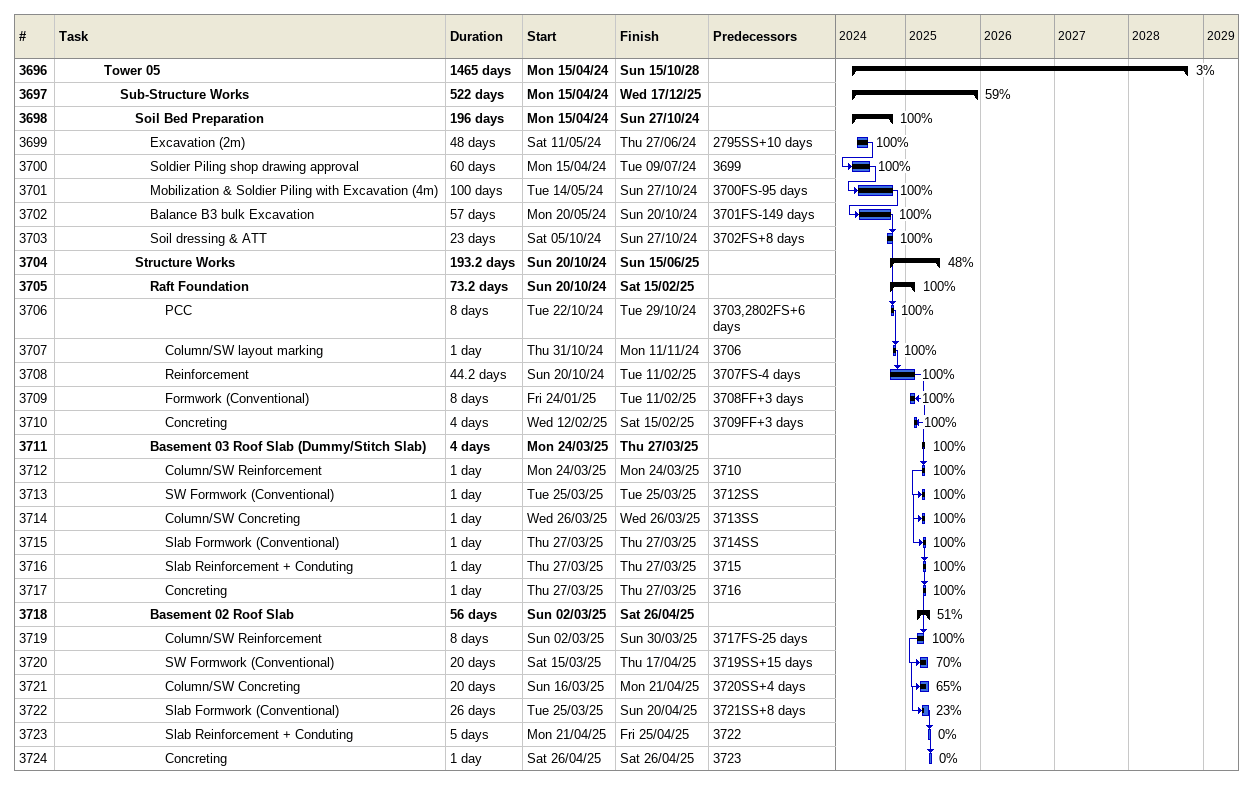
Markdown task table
| ID | Level | Task | Duration | Start | Finish | Predecessors | % complete |
|---|---|---|---|---|---|---|---|
| 3696 | 4 | **Tower 05** | 1465d | 2024-04-15 | 2028-10-15 |  | 3 |
| 3697 | 5 | **Sub-Structure Works** | 522d | 2024-04-15 | 2025-12-17 |  | 59 |
| 3698 | 6 | **Soil Bed Preparation** | 196d | 2024-04-15 | 2024-10-27 |  | 100 |
| 3699 | 7 | Excavation (2m) | 48d | 2024-05-11 | 2024-06-27 | 2795SS+10d | 100 |
| 3700 | 7 | Soldier Piling shop drawing approval | 60d | 2024-04-15 | 2024-07-09 | 3699 | 100 |
| 3701 | 7 | Mobilization & Soldier Piling with Excavation (4m) | 100d | 2024-05-14 | 2024-10-27 | 3700FS-95d | 100 |
| 3702 | 7 | Balance B3 bulk Excavation | 57d | 2024-05-20 | 2024-10-20 | 3701FS-149d | 100 |
| 3703 | 7 | Soil dressing & ATT | 23d | 2024-10-05 | 2024-10-27 | 3702FS+8d | 100 |
| 3704 | 6 | **Structure Works** | 193.2d | 2024-10-20 | 2025-06-15 |  | 48 |
| 3705 | 7 | **Raft Foundation** | 73.2d | 2024-10-20 | 2025-02-15 |  | 100 |
| 3706 | 8 | PCC | 8d | 2024-10-22 | 2024-10-29 | 3703, 2802FS+6d | 100 |
| 3707 | 8 | Column/SW layout marking | 1d | 2024-10-31 | 2024-11-11 | 3706 | 100 |
| 3708 | 8 | Reinforcement | 44.2d | 2024-10-20 | 2025-02-11 | 3707FS-4d | 100 |
| 3709 | 8 | Formwork (Conventional) | 8d | 2025-01-24 | 2025-02-11 | 3708FF+3d | 100 |
| 3710 | 8 | Concreting | 4d | 2025-02-12 | 2025-02-15 | 3709FF+3d | 100 |
| 3711 | 7 | **Basement 03 Roof Slab (Dummy/Stitch Slab)** | 4d | 2025-03-24 | 2025-03-27 |  | 100 |
| 3712 | 8 | Column/SW Reinforcement | 1d | 2025-03-24 | 2025-03-24 | 3710 | 100 |
| 3713 | 8 | SW Formwork (Conventional) | 1d | 2025-03-25 | 2025-03-25 | 3712SS | 100 |
| 3714 | 8 | Column/SW Concreting | 1d | 2025-03-26 | 2025-03-26 | 3713SS | 100 |
| 3715 | 8 | Slab Formwork (Conventional) | 1d | 2025-03-27 | 2025-03-27 | 3714SS | 100 |
| 3716 | 8 | Slab Reinforcement + Conduting | 1d | 2025-03-27 | 2025-03-27 | 3715 | 100 |
| 3717 | 8 | Concreting | 1d | 2025-03-27 | 2025-03-27 | 3716 | 100 |
| 3718 | 7 | **Basement 02 Roof Slab** | 56d | 2025-03-02 | 2025-04-26 |  | 51 |
| 3719 | 8 | Column/SW Reinforcement | 8d | 2025-03-02 | 2025-03-30 | 3717FS-25d | 100 |
| 3720 | 8 | SW Formwork (Conventional) | 20d | 2025-03-15 | 2025-04-17 | 3719SS+15d | 70 |
| 3721 | 8 | Column/SW Concreting | 20d | 2025-03-16 | 2025-04-21 | 3720SS+4d | 65 |
| 3722 | 8 | Slab Formwork (Conventional) | 26d | 2025-03-25 | 2025-04-20 | 3721SS+8d | 23 |
| 3723 | 8 | Slab Reinforcement + Conduting | 5d | 2025-04-21 | 2025-04-25 | 3722 | 0 |
| 3724 | 8 | Concreting | 1d | 2025-04-26 | 2025-04-26 | 3723 | 0 |
